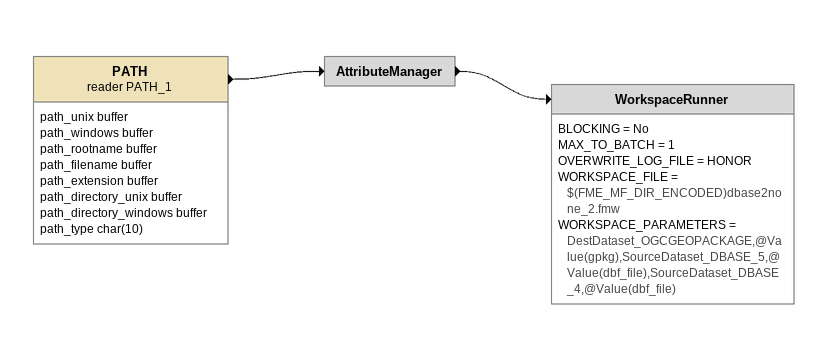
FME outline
PATH (reader PATH_1)
    attributes: path_unix buffer, path_windows buffer, path_rootname buffer, path_filename buffer, path_extension buffer, path_directory_unix buffer, path_directory_windows buffer, path_type char(10)
    -> AttributeManager
AttributeManager
    -> WorkspaceRunner
WorkspaceRunner
    BLOCKING = No
    MAX_TO_BATCH = 1
    OVERWRITE_LOG_FILE = HONOR
    WORKSPACE_FILE = $(FME_MF_DIR_ENCODED)dbase2none_2.fmw
    WORKSPACE_PARAMETERS = DestDataset_OGCGEOPACKAGE,@Value(gpkg),SourceDataset_DBASE_5,@Value(dbf_file),SourceDataset_DBASE_4,@Value(dbf_file)
